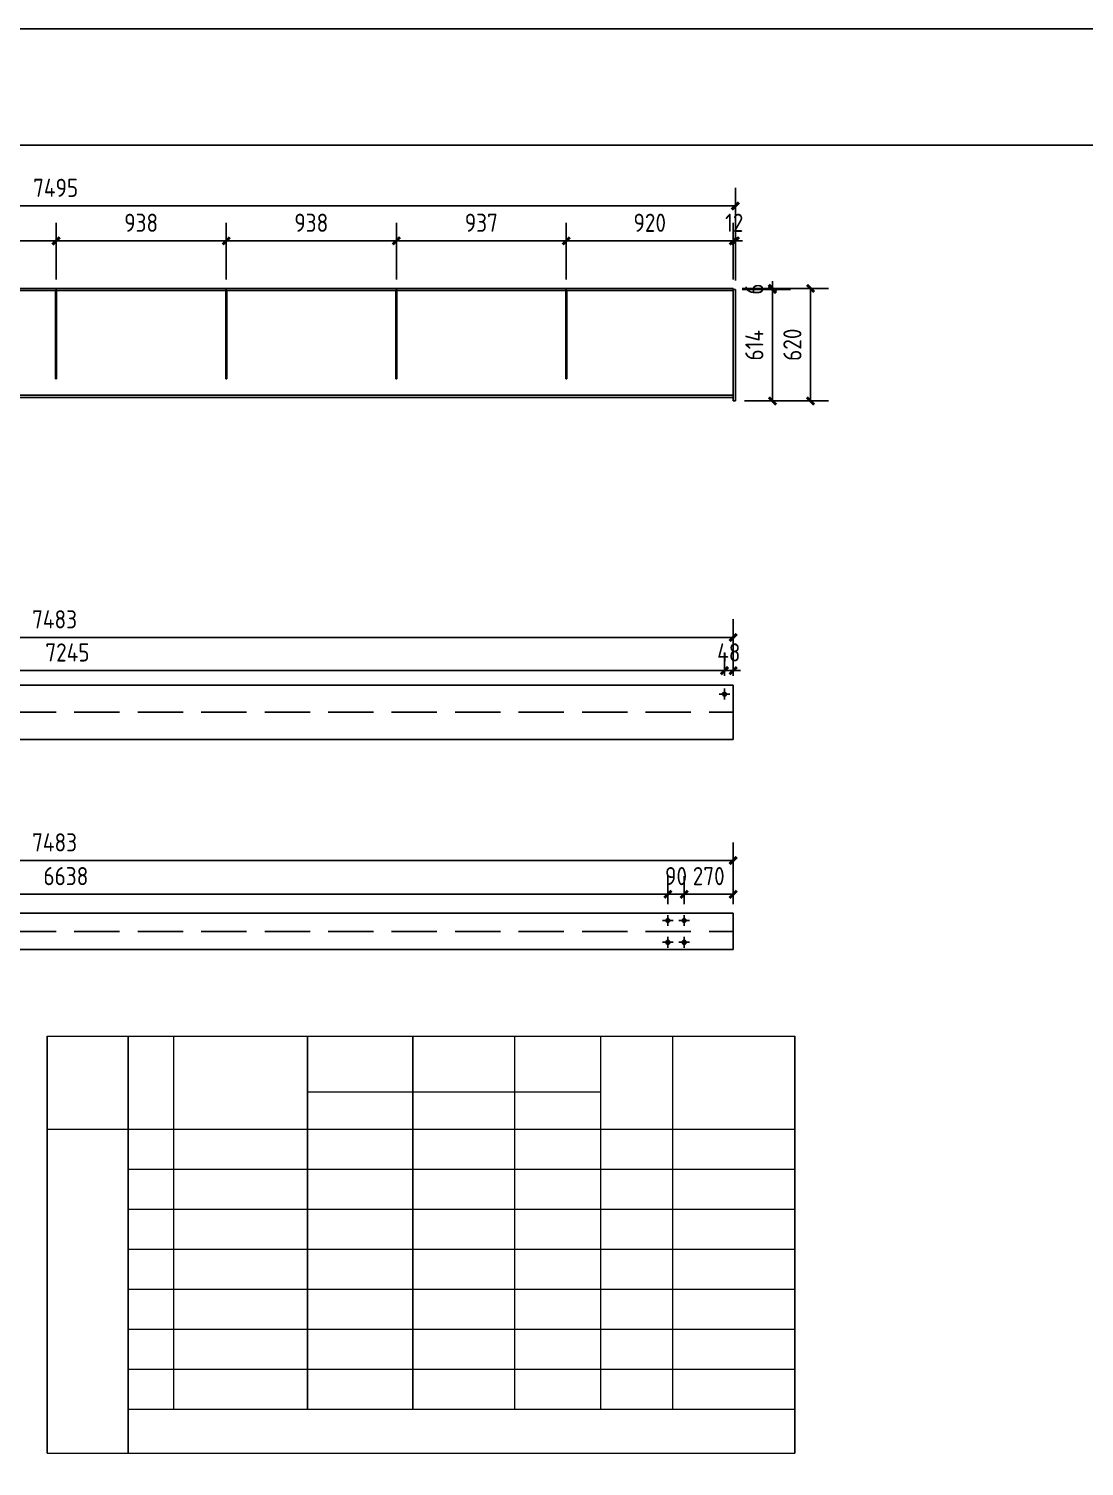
# Model space of a CAD drawing. Extents: x 411778 to 673094, y -11605 to 324395.
# Drawn here: x 476971 to 482791, y 127474 to 135395 of the extents above; entities that cross this region are included whole.
import ezdxf

# ---------------------------------------------------------------- set-up
doc = ezdxf.new("R2010")
doc.units = 0
doc.header["$LTSCALE"] = 1000
doc.header["$MEASUREMENT"] = 0
doc.linetypes.add('DASH', pattern=[0.35, 0.25, -0.1])
doc.layers.add('钢架', color=7, linetype='Continuous', lineweight=25)
doc.styles.get("Standard").update_dxf_attribs({"font": 'gbenor.shx', "bigfont": 'gbcbig.shx'})
doc.dimstyles.get("Standard").update_dxf_attribs({"dimscale": 100, "dimtxt": 3.5, "dimasz": 1, "dimexe": 2.5, "dimexo": 3, "dimgap": 1.5, "dimtad": 1, "dimdec": 0, "dimzin": 0, "dimdsep": 46, "dimtxsty": 'Standard', "dimblk": 'ARCHTICK', "dimcen": 0.09, "dimadec": 0, "dimazin": 0, "dimtfac": 1, "dimtdec": 0, "dimtix": 1, "dimtmove": 2, "dimatfit": 3, "dimfxl": 1, "dimtolj": 1, "dimtzin": 0, "dimarcsym": 0})

# ---------------------------------------------------------------- blocks, each defined once
blk = doc.blocks.new('_ArchTick')
at = {"color": 0, "linetype": 'ByBlock', "const_width": 0.4}
blk.add_lwpolyline([(-0.5, -0.5), (0.5, 0.5)], dxfattribs=at)
blk = doc.blocks.new('*D559')
at = {"color": 3, "lineweight": -2}
for p, q in [((476184, 134014), (476184, 134326)), ((477122, 134014), (477122, 134326)), ((476184, 134226), (477122, 134226))]:
    blk.add_line(p, q, dxfattribs=at)
at = {"layer": 'Defpoints', "color": 0}
for p in [(477122, 134226), (476184, 133964), (477122, 133964)]:
    blk.add_point(p, dxfattribs=at)
at = {"color": 3, "lineweight": -2, "xscale": 40, "yscale": 40, "zscale": 40, "rotation": 180}
blk.add_blockref('_ArchTick', (476184, 134226), dxfattribs=at)
at = {"color": 3, "lineweight": -2, "xscale": 40, "yscale": 40, "zscale": 40}
blk.add_blockref('_ArchTick', (477122, 134226), dxfattribs=at)
at = {"color": 0, "insert": (476653, 134326), "char_height": 100, "attachment_point": 5}
blk.add_mtext('\\A1;938', dxfattribs=at)
blk = doc.blocks.new('*D560')
at = {"color": 3, "lineweight": -2}
for p, q in [((477122, 134014), (477122, 134326)), ((478060, 134014), (478060, 134326)), ((477122, 134226), (478060, 134226))]:
    blk.add_line(p, q, dxfattribs=at)
at = {"layer": 'Defpoints', "color": 0}
for p in [(478060, 134226), (477122, 133964), (478060, 133964)]:
    blk.add_point(p, dxfattribs=at)
at = {"color": 3, "lineweight": -2, "xscale": 40, "yscale": 40, "zscale": 40, "rotation": 180}
blk.add_blockref('_ArchTick', (477122, 134226), dxfattribs=at)
at = {"color": 3, "lineweight": -2, "xscale": 40, "yscale": 40, "zscale": 40}
blk.add_blockref('_ArchTick', (478060, 134226), dxfattribs=at)
at = {"color": 0, "insert": (477591, 134326), "char_height": 100, "attachment_point": 5}
blk.add_mtext('\\A1;938', dxfattribs=at)
blk = doc.blocks.new('*D561')
at = {"color": 3, "lineweight": -2}
for p, q in [((478060, 134014), (478060, 134326)), ((478998, 134014), (478998, 134326)), ((478060, 134226), (478998, 134226))]:
    blk.add_line(p, q, dxfattribs=at)
at = {"layer": 'Defpoints', "color": 0}
for p in [(478998, 134226), (478060, 133964), (478998, 133964)]:
    blk.add_point(p, dxfattribs=at)
at = {"color": 3, "lineweight": -2, "xscale": 40, "yscale": 40, "zscale": 40, "rotation": 180}
blk.add_blockref('_ArchTick', (478060, 134226), dxfattribs=at)
at = {"color": 3, "lineweight": -2, "xscale": 40, "yscale": 40, "zscale": 40}
blk.add_blockref('_ArchTick', (478998, 134226), dxfattribs=at)
at = {"color": 0, "insert": (478529, 134326), "char_height": 100, "attachment_point": 5}
blk.add_mtext('\\A1;938', dxfattribs=at)
blk = doc.blocks.new('*D562')
at = {"color": 3, "lineweight": -2}
for p, q in [((478998, 134014), (478998, 134326)), ((479935, 134014), (479935, 134326)), ((478998, 134226), (479935, 134226))]:
    blk.add_line(p, q, dxfattribs=at)
at = {"layer": 'Defpoints', "color": 0}
for p in [(479935, 134226), (478998, 133964), (479935, 133964)]:
    blk.add_point(p, dxfattribs=at)
at = {"color": 3, "lineweight": -2, "xscale": 40, "yscale": 40, "zscale": 40, "rotation": 180}
blk.add_blockref('_ArchTick', (478998, 134226), dxfattribs=at)
at = {"color": 3, "lineweight": -2, "xscale": 40, "yscale": 40, "zscale": 40}
blk.add_blockref('_ArchTick', (479935, 134226), dxfattribs=at)
at = {"color": 0, "insert": (479466.5, 134326), "char_height": 100, "attachment_point": 5}
blk.add_mtext('\\A1;937', dxfattribs=at)
blk = doc.blocks.new('*D563')
at = {"color": 3, "lineweight": -2}
for p, q in [((479935, 134014), (479935, 134326)), ((480855, 134014), (480855, 134326)), ((479935, 134226), (480855, 134226))]:
    blk.add_line(p, q, dxfattribs=at)
at = {"layer": 'Defpoints', "color": 0}
for p in [(480855, 134226), (479935, 133964), (480855, 133964)]:
    blk.add_point(p, dxfattribs=at)
at = {"color": 3, "lineweight": -2, "xscale": 40, "yscale": 40, "zscale": 40, "rotation": 180}
blk.add_blockref('_ArchTick', (479935, 134226), dxfattribs=at)
at = {"color": 3, "lineweight": -2, "xscale": 40, "yscale": 40, "zscale": 40}
blk.add_blockref('_ArchTick', (480855, 134226), dxfattribs=at)
at = {"color": 0, "insert": (480395, 134326), "char_height": 100, "attachment_point": 5}
blk.add_mtext('\\A1;920', dxfattribs=at)
blk = doc.blocks.new('*D564')
at = {"color": 3, "lineweight": -2}
for p, q in [((480855, 134014), (480855, 134326)), ((480867, 134008), (480867, 134326)), ((480855, 134226), (480815, 134226)), ((480855, 134226), (480867, 134226)), ((480867, 134226), (480907, 134226))]:
    blk.add_line(p, q, dxfattribs=at)
at = {"layer": 'Defpoints', "color": 0}
for p in [(480867, 134226), (480855, 133964), (480867, 133958)]:
    blk.add_point(p, dxfattribs=at)
at = {"color": 3, "lineweight": -2, "xscale": 40, "yscale": 40, "zscale": 40}
blk.add_blockref('_ArchTick', (480855, 134226), dxfattribs=at)
at = {"color": 3, "lineweight": -2, "xscale": 40, "yscale": 40, "zscale": 40, "rotation": 180}
blk.add_blockref('_ArchTick', (480867, 134226), dxfattribs=at)
at = {"color": 0, "insert": (480861, 134326), "char_height": 100, "attachment_point": 5}
blk.add_mtext('\\A1;12', dxfattribs=at)
blk = doc.blocks.new('*D566')
at = {"color": 3, "lineweight": -2}
for p, q in [((473372, 134014), (473372, 134518.5)), ((480867, 134008), (480867, 134518.5)), ((480867, 134418.5), (473372, 134418.5))]:
    blk.add_line(p, q, dxfattribs=at)
at = {"layer": 'Defpoints', "color": 0}
for p in [(473372, 134418.5), (473372, 133964), (480867, 133958)]:
    blk.add_point(p, dxfattribs=at)
at = {"color": 3, "lineweight": -2, "xscale": 40, "yscale": 40, "zscale": 40, "rotation": 180}
blk.add_blockref('_ArchTick', (473372, 134418.5), dxfattribs=at)
at = {"color": 3, "lineweight": -2, "xscale": 40, "yscale": 40, "zscale": 40}
blk.add_blockref('_ArchTick', (480867, 134418.5), dxfattribs=at)
at = {"color": 0, "insert": (477119.5, 134518.5), "char_height": 100, "attachment_point": 5}
blk.add_mtext('\\A1;7495', dxfattribs=at)
blk = doc.blocks.new('*D568')
at = {"color": 3, "lineweight": -2}
for p, q in [((473562, 131829), (473562, 131958.5)), ((480807, 131829), (480807, 131958.5)), ((473562, 131858.5), (480807, 131858.5))]:
    blk.add_line(p, q, dxfattribs=at)
at = {"layer": 'Defpoints', "color": 0}
for p in [(480807, 131858.5), (473562, 131779), (480807, 131779)]:
    blk.add_point(p, dxfattribs=at)
at = {"color": 3, "lineweight": -2, "xscale": 40, "yscale": 40, "zscale": 40, "rotation": 180}
blk.add_blockref('_ArchTick', (473562, 131858.5), dxfattribs=at)
at = {"color": 3, "lineweight": -2, "xscale": 40, "yscale": 40, "zscale": 40}
blk.add_blockref('_ArchTick', (480807, 131858.5), dxfattribs=at)
at = {"color": 0, "insert": (477184.5, 131958.5), "char_height": 100, "attachment_point": 5}
blk.add_mtext('\\A1;7245', dxfattribs=at)
blk = doc.blocks.new('*D569')
at = {"color": 3, "lineweight": -2}
for p, q in [((480807, 131829), (480807, 131958.5)), ((480855, 131829), (480855, 131958.5)), ((480807, 131858.5), (480767, 131858.5)), ((480807, 131858.5), (480855, 131858.5)), ((480855, 131858.5), (480895, 131858.5))]:
    blk.add_line(p, q, dxfattribs=at)
at = {"layer": 'Defpoints', "color": 0}
for p in [(480855, 131858.5), (480807, 131779), (480855, 131779)]:
    blk.add_point(p, dxfattribs=at)
at = {"color": 3, "lineweight": -2, "xscale": 40, "yscale": 40, "zscale": 40}
blk.add_blockref('_ArchTick', (480807, 131858.5), dxfattribs=at)
at = {"color": 3, "lineweight": -2, "xscale": 40, "yscale": 40, "zscale": 40, "rotation": 180}
blk.add_blockref('_ArchTick', (480855, 131858.5), dxfattribs=at)
at = {"color": 0, "insert": (480831, 131958.5), "char_height": 100, "attachment_point": 5}
blk.add_mtext('\\A1;48', dxfattribs=at)
blk = doc.blocks.new('*D573')
at = {"color": 3, "lineweight": -2}
for p, q in [((473372, 131829), (473372, 132141)), ((480855, 131829), (480855, 132141)), ((473372, 132041), (480855, 132041))]:
    blk.add_line(p, q, dxfattribs=at)
at = {"layer": 'Defpoints', "color": 0}
for p in [(480855, 132041), (473372, 131779), (480855, 131779)]:
    blk.add_point(p, dxfattribs=at)
at = {"color": 3, "lineweight": -2, "xscale": 40, "yscale": 40, "zscale": 40, "rotation": 180}
blk.add_blockref('_ArchTick', (473372, 132041), dxfattribs=at)
at = {"color": 3, "lineweight": -2, "xscale": 40, "yscale": 40, "zscale": 40}
blk.add_blockref('_ArchTick', (480855, 132041), dxfattribs=at)
at = {"color": 0, "insert": (477113.5, 132141), "char_height": 100, "attachment_point": 5}
blk.add_mtext('\\A1;7483', dxfattribs=at)
blk = doc.blocks.new('*D580')
at = {"color": 3, "lineweight": -2}
for p, q in [((473857, 130571.5), (473857, 130726)), ((480495, 130571.5), (480495, 130726)), ((473857, 130626), (480495, 130626))]:
    blk.add_line(p, q, dxfattribs=at)
at = {"layer": 'Defpoints', "color": 0}
for p in [(480495, 130626), (473857, 130521.5), (480495, 130521.5)]:
    blk.add_point(p, dxfattribs=at)
at = {"color": 3, "lineweight": -2, "xscale": 40, "yscale": 40, "zscale": 40, "rotation": 180}
blk.add_blockref('_ArchTick', (473857, 130626), dxfattribs=at)
at = {"color": 3, "lineweight": -2, "xscale": 40, "yscale": 40, "zscale": 40}
blk.add_blockref('_ArchTick', (480495, 130626), dxfattribs=at)
at = {"color": 0, "insert": (477176, 130726), "char_height": 100, "attachment_point": 5}
blk.add_mtext('\\A1;6638', dxfattribs=at)
blk = doc.blocks.new('*D581')
at = {"color": 3, "lineweight": -2}
for p, q in [((480495, 130571.5), (480495, 130726)), ((480585, 130571.5), (480585, 130726)), ((480495, 130626), (480455, 130626)), ((480495, 130626), (480585, 130626)), ((480585, 130626), (480625, 130626))]:
    blk.add_line(p, q, dxfattribs=at)
at = {"layer": 'Defpoints', "color": 0}
for p in [(480585, 130626), (480495, 130521.5), (480585, 130521.5)]:
    blk.add_point(p, dxfattribs=at)
at = {"color": 3, "lineweight": -2, "xscale": 40, "yscale": 40, "zscale": 40}
blk.add_blockref('_ArchTick', (480495, 130626), dxfattribs=at)
at = {"color": 3, "lineweight": -2, "xscale": 40, "yscale": 40, "zscale": 40, "rotation": 180}
blk.add_blockref('_ArchTick', (480585, 130626), dxfattribs=at)
at = {"color": 0, "insert": (480540, 130726), "char_height": 100, "attachment_point": 5}
blk.add_mtext('\\A1;90', dxfattribs=at)
blk = doc.blocks.new('*D582')
at = {"color": 3, "lineweight": -2}
for p, q in [((480585, 130571.5), (480585, 130726)), ((480855, 130571.5), (480855, 130726)), ((480585, 130626), (480855, 130626))]:
    blk.add_line(p, q, dxfattribs=at)
at = {"layer": 'Defpoints', "color": 0}
for p in [(480855, 130626), (480585, 130521.5), (480855, 130521.5)]:
    blk.add_point(p, dxfattribs=at)
at = {"color": 3, "lineweight": -2, "xscale": 40, "yscale": 40, "zscale": 40, "rotation": 180}
blk.add_blockref('_ArchTick', (480585, 130626), dxfattribs=at)
at = {"color": 3, "lineweight": -2, "xscale": 40, "yscale": 40, "zscale": 40}
blk.add_blockref('_ArchTick', (480855, 130626), dxfattribs=at)
at = {"color": 0, "insert": (480720, 130726), "char_height": 100, "attachment_point": 5}
blk.add_mtext('\\A1;270', dxfattribs=at)
blk = doc.blocks.new('*D583')
at = {"color": 3, "lineweight": -2}
for p, q in [((473372, 130571.5), (473372, 130912)), ((480855, 130571.5), (480855, 130912)), ((480855, 130812), (473372, 130812))]:
    blk.add_line(p, q, dxfattribs=at)
at = {"layer": 'Defpoints', "color": 0}
for p in [(473372, 130812), (473372, 130521.5), (480855, 130521.5)]:
    blk.add_point(p, dxfattribs=at)
at = {"color": 3, "lineweight": -2, "xscale": 40, "yscale": 40, "zscale": 40, "rotation": 180}
blk.add_blockref('_ArchTick', (473372, 130812), dxfattribs=at)
at = {"color": 3, "lineweight": -2, "xscale": 40, "yscale": 40, "zscale": 40}
blk.add_blockref('_ArchTick', (480855, 130812), dxfattribs=at)
at = {"color": 0, "insert": (477113.5, 130912), "char_height": 100, "attachment_point": 5}
blk.add_mtext('\\A1;7483', dxfattribs=at)
blk = doc.blocks.new('*D3383')
at = {"color": 3, "lineweight": -2}
for p, q in [((480905, 133964), (481171.5, 133964)), ((480905, 133958), (481171.5, 133958)), ((481071.5, 133964), (481071.5, 134004)), ((481071.5, 133964), (481071.5, 133958)), ((481071.5, 133958), (481071.5, 133918))]:
    blk.add_line(p, q, dxfattribs=at)
at = {"layer": 'Defpoints', "color": 0}
for p in [(480855, 133964), (480855, 133958), (481071.5, 133958)]:
    blk.add_point(p, dxfattribs=at)
at = {"color": 3, "lineweight": -2, "xscale": 40, "yscale": 40, "zscale": 40}
for p, rotation in [((481071.5, 133964), 270), ((481071.5, 133958), 90)]:
    blk.add_blockref('_ArchTick', p, dxfattribs=dict(at, rotation=rotation))
at = {"color": 0, "insert": (480971.5, 133961), "char_height": 100, "attachment_point": 5, "rotation": 90}
blk.add_mtext('\\A1;6', dxfattribs=at)
blk = doc.blocks.new('*D3384')
at = {"color": 3, "lineweight": -2}
for p, q in [((480905, 133958), (481171.5, 133958)), ((481071.5, 133958), (481071.5, 133344)), ((480917, 133344), (481171.5, 133344))]:
    blk.add_line(p, q, dxfattribs=at)
at = {"layer": 'Defpoints', "color": 0}
for p in [(480855, 133958), (480867, 133344), (481071.5, 133344)]:
    blk.add_point(p, dxfattribs=at)
at = {"color": 3, "lineweight": -2, "xscale": 40, "yscale": 40, "zscale": 40}
for p, rotation in [((481071.5, 133958), 90), ((481071.5, 133344), 270)]:
    blk.add_blockref('_ArchTick', p, dxfattribs=dict(at, rotation=rotation))
at = {"color": 0, "insert": (480971.5, 133651), "char_height": 100, "attachment_point": 5, "rotation": 90}
blk.add_mtext('\\A1;614', dxfattribs=at)
blk = doc.blocks.new('*D3393')
at = {"color": 3, "lineweight": -2}
for p, q in [((480905, 133964), (481381.5, 133964)), ((481281.5, 133344), (481281.5, 133964)), ((480917, 133344), (481381.5, 133344))]:
    blk.add_line(p, q, dxfattribs=at)
at = {"layer": 'Defpoints', "color": 0}
for p in [(480855, 133964), (481281.5, 133964), (480867, 133344)]:
    blk.add_point(p, dxfattribs=at)
at = {"color": 3, "lineweight": -2, "xscale": 40, "yscale": 40, "zscale": 40}
for p, rotation in [((481281.5, 133964), 90), ((481281.5, 133344), 270)]:
    blk.add_blockref('_ArchTick', p, dxfattribs=dict(at, rotation=rotation))
at = {"color": 0, "insert": (481181.5, 133654), "char_height": 100, "attachment_point": 5, "rotation": 90}
blk.add_mtext('\\A1;620', dxfattribs=at)

msp = doc.modelspace()

# ---------------------------------------------------------------- linework, layer by layer
for p, q in [((480855, 133964), (473372, 133964)), ((480855, 133952), (473372, 133952)), ((477119, 133952), (477119, 133466)), ((477125, 133952), (477125, 133466)), ((478057, 133952), (478057, 133466)), ((478063, 133952), (478063, 133466)), ((478995, 133952), (478995, 133466)), ((479001, 133952), (479001, 133466)), ((479932, 133952), (479932, 133466)), ((479938, 133952), (479938, 133466)), ((480855, 133344), (480855, 133964)), ((480855, 133958), (480867, 133958)), ((480867, 133344), (480867, 133958)), ((477119, 133466), (477125, 133466)), ((478057, 133466), (478063, 133466)), ((478995, 133466), (479001, 133466)), ((479932, 133466), (479938, 133466)), ((473372, 133376), (480855, 133376)), ((473372, 133364), (480855, 133364)), ((480855, 133344), (480867, 133344)), ((473372, 131779), (480855, 131779)), ((480807, 131729), (480777, 131729)), ((480777, 131729), (480837, 131729)), ((480807, 131729), (480807, 131759)), ((480807, 131759), (480807, 131699)), ((480855, 131779), (480855, 131479)), ((480855, 131479), (473372, 131479)), ((473372, 130521.5), (480855, 130521.5)), ((480495, 130481.5), (480465, 130481.5)), ((480465, 130481.5), (480525, 130481.5)), ((480495, 130481.5), (480495, 130511.5)), ((480495, 130511.5), (480495, 130451.5)), ((480585, 130481.5), (480555, 130481.5)), ((480555, 130481.5), (480615, 130481.5)), ((480585, 130481.5), (480585, 130511.5)), ((480585, 130511.5), (480585, 130451.5)), ((480855, 130521.5), (480855, 130321.5)), ((480495, 130361.5), (480495, 130391.5)), ((480495, 130391.5), (480495, 130331.5)), ((480585, 130361.5), (480585, 130391.5)), ((480585, 130391.5), (480585, 130331.5)), ((480855, 130321.5), (473372, 130321.5)), ((480495, 130361.5), (480465, 130361.5)), ((480465, 130361.5), (480525, 130361.5)), ((480585, 130361.5), (480555, 130361.5)), ((480555, 130361.5), (480615, 130361.5)), ((478508.6, 129536.9), (478508.6, 129843.5)), ((478508.6, 129843.5), (478508.6, 127788.5)), ((479088.2, 129843.5), (479088.2, 127788.5)), ((481195.5, 129843.5), (481195.5, 127546))]:
    msp.add_line(p, q)
at = {"color": 1}
for p, q in [((477122, 133964), (477122, 133466)), ((478060, 133964), (478060, 133466)), ((478998, 133964), (478998, 133466)), ((479935, 133964), (479935, 133466)), ((477072.9, 129843.5), (477072.9, 127546)), ((477520.1, 127546), (477520.1, 129843.5))]:
    msp.add_line(p, q, dxfattribs=at)
at = {"color": 1, "linetype": 'DASH'}
for p, q in [((473372, 131629), (480855, 131629)), ((473372, 130421.5), (480855, 130421.5))]:
    msp.add_line(p, q, dxfattribs=at)
for points in [[(483013.5, 134753), (472618.5, 134753), (472618.5, 135395), (483013.5, 135395)], [(472618.5, 134753), (483013.5, 134753), (483013.5, 127403), (472618.5, 127403)]]:
    msp.add_lwpolyline(points, close=True)
for centre in [(480807, 131729), (480495, 130481.5), (480585, 130481.5), (480495, 130361.5), (480585, 130361.5)]:
    msp.add_circle(centre, 11)
at = {"layer": '钢架', "lineweight": 13}
for p, q in [((477072.9, 129843.5), (481195.5, 129843.5)), ((477769.7, 129843.5), (477769.7, 127788.5)), ((479648.9, 129843.5), (479648.9, 127788.5)), ((480124.1, 129843.5), (480124.1, 127788.5)), ((480520.3, 129843.5), (480520.3, 127788.5)), ((478508.6, 129536.9), (480124.1, 129536.9)), ((477072.9, 129330.9), (481195.5, 129330.9)), ((477520.1, 129110.6), (481195.5, 129110.6)), ((477520.1, 128890.2), (481195.5, 128890.2)), ((477520.1, 128669.9), (481195.5, 128669.9)), ((477520.1, 128669.9), (481195.5, 128669.9)), ((477520.1, 128449.5), (481195.5, 128449.5)), ((477520.1, 128229.2), (481195.5, 128229.2)), ((477520.1, 128008.9), (481195.5, 128008.9)), ((477520.1, 127788.5), (481195.5, 127788.5)), ((477072.9, 127546), (481195.5, 127546))]:
    msp.add_line(p, q, dxfattribs=at)

# ---------------------------------------------------------------- dimensions: what is measured, and where the dimension line sits
for base, p1, p2, picture, middle in [((473372, 134418.5), (480867, 133958), (473372, 133964), '*D566', (477119.5, 134518.5)), ((477122, 134226), (476184, 133964), (477122, 133964), '*D559', (476653, 134326)), ((478060, 134226), (477122, 133964), (478060, 133964), '*D560', (477591, 134326)), ((478998, 134226), (478060, 133964), (478998, 133964), '*D561', (478529, 134326)), ((479935, 134226), (478998, 133964), (479935, 133964), '*D562', (479466.5, 134326)), ((480855, 134226), (479935, 133964), (480855, 133964), '*D563', (480395, 134326)), ((480867, 134226), (480855, 133964), (480867, 133958), '*D564', (480861, 134326)), ((480807, 131858.5), (473562, 131779), (480807, 131779), '*D568', (477184.5, 131958.5)), ((480855, 131858.5), (480807, 131779), (480855, 131779), '*D569', (480831, 131958.5)), ((480495, 130626), (473857, 130521.5), (480495, 130521.5), '*D580', (477176, 130726)), ((480585, 130626), (480495, 130521.5), (480585, 130521.5), '*D581', (480540, 130726)), ((480855, 130626), (480585, 130521.5), (480855, 130521.5), '*D582', (480720, 130726))]:
    dim = msp.add_linear_dim(base=base, p1=p1, p2=p2, dimstyle='Standard', override={"dimtxt": 1, "dimasz": 0.4, "dimexe": 1, "dimexo": 0.5, "dimgap": 0.5, "dimclrd": 3, "dimclre": 3})
    dim.commit()
    dim.dimension.update_dxf_attribs({"geometry": picture, "text_midpoint": middle})
for base, p1, p2, picture, middle in [((481071.5, 133958), (480855, 133964), (480855, 133958), '*D3383', (480971.5, 133961)), ((481281.5, 133964), (480867, 133344), (480855, 133964), '*D3393', (481181.5, 133654)), ((481071.5, 133344), (480855, 133958), (480867, 133344), '*D3384', (480971.5, 133651))]:
    dim = msp.add_linear_dim(base=base, p1=p1, p2=p2, angle=90, dimstyle='Standard', override={"dimtxt": 1, "dimasz": 0.4, "dimexe": 1, "dimexo": 0.5, "dimgap": 0.5, "dimclrd": 3, "dimclre": 3})
    dim.commit()
    dim.dimension.update_dxf_attribs({"geometry": picture, "text_midpoint": middle})
for p1, p2, distance, picture, middle in [((473372, 131779), (480855, 131779), 262, '*D573', (477113.5, 132141)), ((480855, 130521.5), (473372, 130521.5), -290.5, '*D583', (477113.5, 130912))]:
    dim = msp.add_aligned_dim(p1=p1, p2=p2, distance=distance, dimstyle='Standard', override={"dimtxt": 1, "dimasz": 0.4, "dimexe": 1, "dimexo": 0.5, "dimgap": 0.5, "dimclrd": 3, "dimclre": 3})
    dim.commit()
    dim.dimension.update_dxf_attribs({"geometry": picture, "text_midpoint": middle})

doc.saveas('drawing.dxf')
